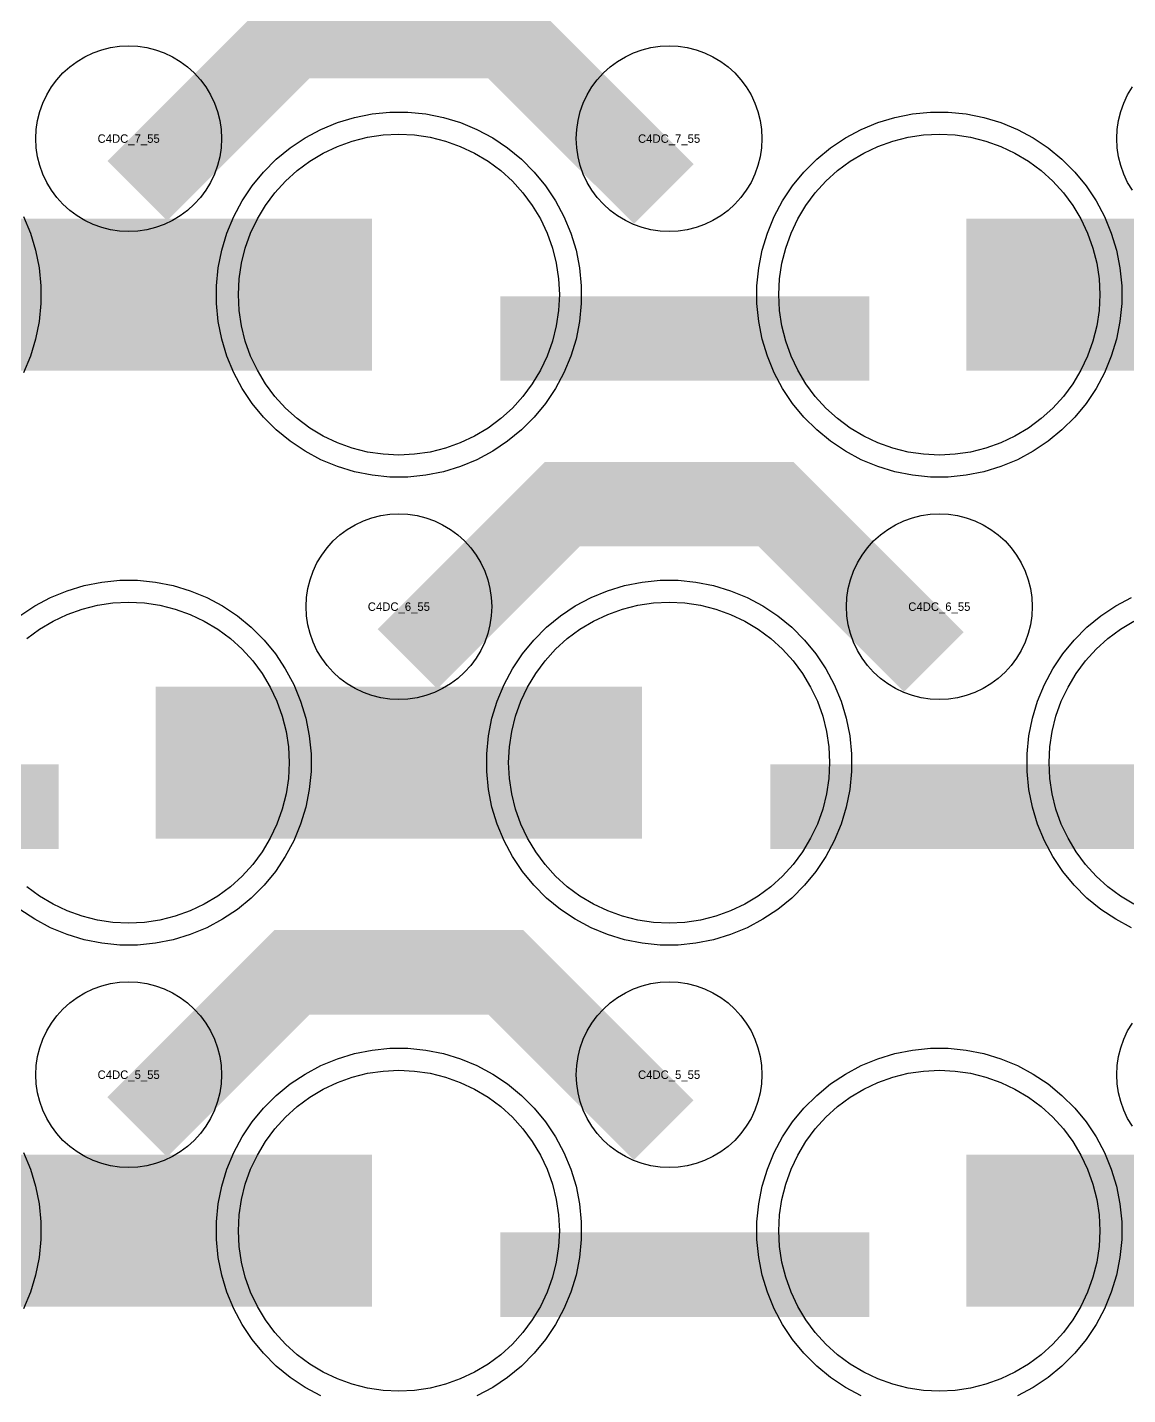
# Model space of a CAD drawing. Extents: x -11880 to 11880, y -14992 to 14992.
# Drawn here: x 5570 to 5895.8, y -14195.3 to -13790.5 of the extents above; entities that cross this region are included whole.
import ezdxf
from ezdxf.enums import TextEntityAlignment as Align

# ---------------------------------------------------------------- set-up
doc = ezdxf.new("R2010")
doc.units = 0
doc.header["$MEASUREMENT"] = 0
for name, color, linetype in [('GDS_775_DT_237', 138, 'CONTINUOUS'), ('RDL1_FS', 34, 'CONTINUOUS'), ('RDL_BS', 160, 'CONTINUOUS')]:
    doc.layers.add(name, color=color, linetype=linetype)

msp = doc.modelspace()

# ---------------------------------------------------------------- linework, layer by layer
at = {"layer": 'RDL1_FS', "color": 241, "true_color": 0xf7abae}
for points in [[(5680, -13917.124), (5675.343, -13916.895), (5670.732, -13916.211), (5666.209, -13915.079), (5661.819, -13913.507), (5657.605, -13911.515), (5653.605, -13909.117), (5649.86, -13906.339), (5646.406, -13903.209), (5643.276, -13899.755), (5640.498, -13896.01), (5638.1, -13892.01), (5636.108, -13887.796), (5634.536, -13883.406), (5633.404, -13878.883), (5632.72, -13874.272), (5632.491, -13869.615), (5632.72, -13864.958), (5633.404, -13860.347), (5634.536, -13855.824), (5636.108, -13851.434), (5638.1, -13847.22), (5640.498, -13843.22), (5643.276, -13839.475), (5646.406, -13836.021), (5649.86, -13832.891), (5653.605, -13830.113), (5657.605, -13827.715), (5661.819, -13825.723), (5666.209, -13824.151), (5670.732, -13823.019), (5675.343, -13822.335), (5680, -13822.106), (5684.657, -13822.335), (5689.268, -13823.019), (5693.791, -13824.151), (5698.181, -13825.723), (5702.395, -13827.715), (5706.395, -13830.113), (5710.14, -13832.891), (5713.594, -13836.021), (5716.724, -13839.475), (5719.502, -13843.22), (5721.9, -13847.22), (5723.892, -13851.434), (5725.464, -13855.824), (5726.596, -13860.347), (5727.28, -13864.958), (5727.509, -13869.615), (5727.28, -13874.272), (5726.596, -13878.883), (5725.464, -13883.406), (5723.892, -13887.796), (5721.9, -13892.01), (5719.502, -13896.01), (5716.724, -13899.755), (5713.594, -13903.209), (5710.14, -13906.339), (5706.395, -13909.117), (5702.395, -13911.515), (5698.181, -13913.507), (5693.791, -13915.079), (5689.268, -13916.211), (5684.657, -13916.895)], [(5840, -13917.124), (5835.343, -13916.895), (5830.732, -13916.211), (5826.209, -13915.079), (5821.819, -13913.507), (5817.605, -13911.515), (5813.605, -13909.117), (5809.86, -13906.339), (5806.406, -13903.209), (5803.276, -13899.755), (5800.498, -13896.01), (5798.1, -13892.01), (5796.108, -13887.796), (5794.536, -13883.406), (5793.404, -13878.883), (5792.72, -13874.272), (5792.491, -13869.615), (5792.72, -13864.958), (5793.404, -13860.347), (5794.536, -13855.824), (5796.108, -13851.434), (5798.1, -13847.22), (5800.498, -13843.22), (5803.276, -13839.475), (5806.406, -13836.021), (5809.86, -13832.891), (5813.605, -13830.113), (5817.605, -13827.715), (5821.819, -13825.723), (5826.209, -13824.151), (5830.732, -13823.019), (5835.343, -13822.335), (5840, -13822.106), (5844.657, -13822.335), (5849.268, -13823.019), (5853.791, -13824.151), (5858.181, -13825.723), (5862.395, -13827.715), (5866.395, -13830.113), (5870.14, -13832.891), (5873.594, -13836.021), (5876.724, -13839.475), (5879.502, -13843.22), (5881.9, -13847.22), (5883.892, -13851.434), (5885.464, -13855.824), (5886.596, -13860.347), (5887.28, -13864.958), (5887.509, -13869.615), (5887.28, -13874.272), (5886.596, -13878.883), (5885.464, -13883.406), (5883.892, -13887.796), (5881.9, -13892.01), (5879.502, -13896.01), (5876.724, -13899.755), (5873.594, -13903.209), (5870.14, -13906.339), (5866.395, -13909.117), (5862.395, -13911.515), (5858.181, -13913.507), (5853.791, -13915.079), (5849.268, -13916.211), (5844.657, -13916.895)], [(5760, -14055.689), (5755.343, -14055.46), (5750.732, -14054.776), (5746.209, -14053.644), (5741.819, -14052.072), (5737.605, -14050.08), (5733.605, -14047.682), (5729.86, -14044.904), (5726.406, -14041.774), (5723.276, -14038.32), (5720.498, -14034.575), (5718.1, -14030.575), (5716.108, -14026.361), (5714.536, -14021.971), (5713.404, -14017.448), (5712.72, -14012.837), (5712.491, -14008.18), (5712.72, -14003.523), (5713.404, -13998.912), (5714.536, -13994.389), (5716.108, -13989.999), (5718.1, -13985.785), (5720.498, -13981.785), (5723.276, -13978.04), (5726.406, -13974.586), (5729.86, -13971.456), (5733.605, -13968.678), (5737.605, -13966.28), (5741.819, -13964.288), (5746.209, -13962.716), (5750.732, -13961.584), (5755.343, -13960.9), (5760, -13960.671), (5764.657, -13960.9), (5769.268, -13961.584), (5773.791, -13962.716), (5778.181, -13964.288), (5782.395, -13966.28), (5786.395, -13968.678), (5790.14, -13971.456), (5793.594, -13974.586), (5796.724, -13978.04), (5799.502, -13981.785), (5801.9, -13985.785), (5803.892, -13989.999), (5805.464, -13994.389), (5806.596, -13998.912), (5807.28, -14003.523), (5807.509, -14008.18), (5807.28, -14012.837), (5806.596, -14017.448), (5805.464, -14021.971), (5803.892, -14026.361), (5801.9, -14030.575), (5799.502, -14034.575), (5796.724, -14038.32), (5793.594, -14041.774), (5790.14, -14044.904), (5786.395, -14047.682), (5782.395, -14050.08), (5778.181, -14052.072), (5773.791, -14053.644), (5769.268, -14054.776), (5764.657, -14055.46)], [(5680, -14194.254), (5675.343, -14194.025), (5670.732, -14193.341), (5666.209, -14192.209), (5661.819, -14190.637), (5657.605, -14188.645), (5653.605, -14186.247), (5649.86, -14183.469), (5646.406, -14180.339), (5643.276, -14176.885), (5640.498, -14173.14), (5638.1, -14169.14), (5636.108, -14164.926), (5634.536, -14160.536), (5633.404, -14156.013), (5632.72, -14151.402), (5632.491, -14146.745), (5632.72, -14142.088), (5633.404, -14137.477), (5634.536, -14132.954), (5636.108, -14128.564), (5638.1, -14124.35), (5640.498, -14120.35), (5643.276, -14116.605), (5646.406, -14113.151), (5649.86, -14110.021), (5653.605, -14107.243), (5657.605, -14104.845), (5661.819, -14102.853), (5666.209, -14101.281), (5670.732, -14100.149), (5675.343, -14099.465), (5680, -14099.236), (5684.657, -14099.465), (5689.268, -14100.149), (5693.791, -14101.281), (5698.181, -14102.853), (5702.395, -14104.845), (5706.395, -14107.243), (5710.14, -14110.021), (5713.594, -14113.151), (5716.724, -14116.605), (5719.502, -14120.35), (5721.9, -14124.35), (5723.892, -14128.564), (5725.464, -14132.954), (5726.596, -14137.477), (5727.28, -14142.088), (5727.509, -14146.745), (5727.28, -14151.402), (5726.596, -14156.013), (5725.464, -14160.536), (5723.892, -14164.926), (5721.9, -14169.14), (5719.502, -14173.14), (5716.724, -14176.885), (5713.594, -14180.339), (5710.14, -14183.469), (5706.395, -14186.247), (5702.395, -14188.645), (5698.181, -14190.637), (5693.791, -14192.209), (5689.268, -14193.341), (5684.657, -14194.025)], [(5840, -14194.254), (5835.343, -14194.025), (5830.732, -14193.341), (5826.209, -14192.209), (5821.819, -14190.637), (5817.605, -14188.645), (5813.605, -14186.247), (5809.86, -14183.469), (5806.406, -14180.339), (5803.276, -14176.885), (5800.498, -14173.14), (5798.1, -14169.14), (5796.108, -14164.926), (5794.536, -14160.536), (5793.404, -14156.013), (5792.72, -14151.402), (5792.491, -14146.745), (5792.72, -14142.088), (5793.404, -14137.477), (5794.536, -14132.954), (5796.108, -14128.564), (5798.1, -14124.35), (5800.498, -14120.35), (5803.276, -14116.605), (5806.406, -14113.151), (5809.86, -14110.021), (5813.605, -14107.243), (5817.605, -14104.845), (5821.819, -14102.853), (5826.209, -14101.281), (5830.732, -14100.149), (5835.343, -14099.465), (5840, -14099.236), (5844.657, -14099.465), (5849.268, -14100.149), (5853.791, -14101.281), (5858.181, -14102.853), (5862.395, -14104.845), (5866.395, -14107.243), (5870.14, -14110.021), (5873.594, -14113.151), (5876.724, -14116.605), (5879.502, -14120.35), (5881.9, -14124.35), (5883.892, -14128.564), (5885.464, -14132.954), (5886.596, -14137.477), (5887.28, -14142.088), (5887.509, -14146.745), (5887.28, -14151.402), (5886.596, -14156.013), (5885.464, -14160.536), (5883.892, -14164.926), (5881.9, -14169.14), (5879.502, -14173.14), (5876.724, -14176.885), (5873.594, -14180.339), (5870.14, -14183.469), (5866.395, -14186.247), (5862.395, -14188.645), (5858.181, -14190.637), (5853.791, -14192.209), (5849.268, -14193.341), (5844.657, -14194.025)]]:
    msp.add_lwpolyline(points, close=True, dxfattribs=at)
for points in [[(5528.002, -13869.615, 45, 45, 0), (5600.002, -13869.615, 45, 45, 0)], [(5600.002, -13869.615, 45, 45, 0), (5672.002, -13869.615, 45, 45, 0)], [(5848.002, -13869.615, 45, 45, 0), (5920.002, -13869.615, 45, 45, 0)], [(5608.002, -14008.18, 45, 45, 0), (5680.002, -14008.18, 45, 45, 0)], [(5680.002, -14008.18, 45, 45, 0), (5752.002, -14008.18, 45, 45, 0)], [(5528.002, -14146.745, 45, 45, 0), (5600.002, -14146.745, 45, 45, 0)], [(5600.002, -14146.745, 45, 45, 0), (5672.002, -14146.745, 45, 45, 0)], [(5848.002, -14146.745, 45, 45, 0), (5920.002, -14146.745, 45, 45, 0)]]:
    msp.add_lwpolyline(points, format="xyseb", dxfattribs=at)
for points in [[(5569.86, -13971.456), (5573.605, -13968.678), (5577.605, -13966.28), (5581.819, -13964.288), (5586.209, -13962.716), (5590.732, -13961.584), (5595.343, -13960.9), (5600, -13960.671), (5604.657, -13960.9), (5609.268, -13961.584), (5613.791, -13962.716), (5618.181, -13964.288), (5622.395, -13966.28), (5626.395, -13968.678), (5630.14, -13971.456), (5633.594, -13974.586), (5636.724, -13978.04), (5639.502, -13981.785), (5641.9, -13985.785), (5643.892, -13989.999), (5645.464, -13994.389), (5646.596, -13998.912), (5647.28, -14003.523), (5647.509, -14008.18), (5647.28, -14012.837), (5646.596, -14017.448), (5645.464, -14021.971), (5643.892, -14026.361), (5641.9, -14030.575), (5639.502, -14034.575), (5636.724, -14038.32), (5633.594, -14041.774), (5630.14, -14044.904), (5626.395, -14047.682), (5622.395, -14050.08), (5618.181, -14052.072), (5613.791, -14053.644), (5609.268, -14054.776), (5604.657, -14055.46), (5600, -14055.689), (5595.343, -14055.46), (5590.732, -14054.776), (5586.209, -14053.644), (5581.819, -14052.072), (5577.605, -14050.08), (5573.605, -14047.682), (5569.86, -14044.904)], [(5897.605, -14050.08), (5893.605, -14047.682), (5889.86, -14044.904), (5886.406, -14041.774), (5883.276, -14038.32), (5880.498, -14034.575), (5878.1, -14030.575), (5876.108, -14026.361), (5874.536, -14021.971), (5873.404, -14017.448), (5872.72, -14012.837), (5872.491, -14008.18), (5872.72, -14003.523), (5873.404, -13998.912), (5874.536, -13994.389), (5876.108, -13989.999), (5878.1, -13985.785), (5880.498, -13981.785), (5883.276, -13978.04), (5886.406, -13974.586), (5889.86, -13971.456), (5893.605, -13968.678), (5897.605, -13966.28)]]:
    msp.add_lwpolyline(points, dxfattribs=at)
at = {"layer": 'RDL_BS'}
for points in [[(5602.562, -13838.929, 25, 25, 0), (5648.377, -13793.114, 25, 25, 0), (5681.93, -13793.114, 25, 25, 0)], [(5758.401, -13839.828, 25, 25, 0), (5711.687, -13793.114, 25, 25, 0), (5681.929, -13793.114, 25, 25, 0)], [(5682.562, -13977.494, 25, 25, 0), (5728.377, -13931.679, 25, 25, 0), (5761.93, -13931.679, 25, 25, 0)], [(5838.401, -13978.393, 25, 25, 0), (5791.687, -13931.679, 25, 25, 0), (5761.929, -13931.679, 25, 25, 0)], [(5602.562, -14116.059, 25, 25, 0), (5648.377, -14070.244, 25, 25, 0), (5681.93, -14070.244, 25, 25, 0)], [(5758.401, -14116.958, 25, 25, 0), (5711.687, -14070.244, 25, 25, 0), (5681.929, -14070.244, 25, 25, 0)]]:
    msp.add_lwpolyline(points, format="xyseb", dxfattribs=at)
for points in [[(5600, -13850.921), (5597.307, -13850.789), (5594.635, -13850.393), (5592.016, -13849.736), (5589.481, -13848.829), (5587.044, -13847.677), (5584.72, -13846.284), (5582.557, -13844.681), (5580.558, -13842.869), (5578.746, -13840.87), (5577.143, -13838.707), (5575.75, -13836.383), (5574.598, -13833.946), (5573.691, -13831.411), (5573.034, -13828.792), (5572.638, -13826.12), (5572.506, -13823.427), (5572.638, -13820.734), (5573.034, -13818.062), (5573.691, -13815.443), (5574.598, -13812.908), (5575.75, -13810.471), (5577.143, -13808.147), (5578.746, -13805.984), (5580.558, -13803.985), (5582.557, -13802.173), (5584.72, -13800.57), (5587.044, -13799.177), (5589.481, -13798.025), (5592.016, -13797.118), (5594.635, -13796.461), (5597.307, -13796.065), (5600, -13795.933), (5602.693, -13796.065), (5605.365, -13796.461), (5607.984, -13797.118), (5610.519, -13798.025), (5612.956, -13799.177), (5615.28, -13800.57), (5617.443, -13802.173), (5619.442, -13803.985), (5621.254, -13805.984), (5622.857, -13808.147), (5624.25, -13810.471), (5625.402, -13812.908), (5626.309, -13815.443), (5626.966, -13818.062), (5627.362, -13820.734), (5627.494, -13823.427), (5627.362, -13826.12), (5626.966, -13828.792), (5626.309, -13831.411), (5625.402, -13833.946), (5624.25, -13836.383), (5622.857, -13838.707), (5621.254, -13840.87), (5619.442, -13842.869), (5617.443, -13844.681), (5615.28, -13846.284), (5612.956, -13847.677), (5610.519, -13848.829), (5607.984, -13849.736), (5605.365, -13850.393), (5602.693, -13850.789)], [(5760, -13850.921), (5757.307, -13850.789), (5754.635, -13850.393), (5752.016, -13849.736), (5749.481, -13848.829), (5747.044, -13847.677), (5744.72, -13846.284), (5742.557, -13844.681), (5740.558, -13842.869), (5738.746, -13840.87), (5737.143, -13838.707), (5735.75, -13836.383), (5734.598, -13833.946), (5733.691, -13831.411), (5733.034, -13828.792), (5732.638, -13826.12), (5732.506, -13823.427), (5732.638, -13820.734), (5733.034, -13818.062), (5733.691, -13815.443), (5734.598, -13812.908), (5735.75, -13810.471), (5737.143, -13808.147), (5738.746, -13805.984), (5740.558, -13803.985), (5742.557, -13802.173), (5744.72, -13800.57), (5747.044, -13799.177), (5749.481, -13798.025), (5752.016, -13797.118), (5754.635, -13796.461), (5757.307, -13796.065), (5760, -13795.933), (5762.693, -13796.065), (5765.365, -13796.461), (5767.984, -13797.118), (5770.519, -13798.025), (5772.956, -13799.177), (5775.28, -13800.57), (5777.443, -13802.173), (5779.442, -13803.985), (5781.254, -13805.984), (5782.857, -13808.147), (5784.25, -13810.471), (5785.402, -13812.908), (5786.309, -13815.443), (5786.966, -13818.062), (5787.362, -13820.734), (5787.494, -13823.427), (5787.362, -13826.12), (5786.966, -13828.792), (5786.309, -13831.411), (5785.402, -13833.946), (5784.25, -13836.383), (5782.857, -13838.707), (5781.254, -13840.87), (5779.442, -13842.869), (5777.443, -13844.681), (5775.28, -13846.284), (5772.956, -13847.677), (5770.519, -13848.829), (5767.984, -13849.736), (5765.365, -13850.393), (5762.693, -13850.789)], [(5680, -13989.486), (5677.307, -13989.354), (5674.635, -13988.958), (5672.016, -13988.301), (5669.481, -13987.394), (5667.044, -13986.242), (5664.72, -13984.849), (5662.557, -13983.246), (5660.558, -13981.434), (5658.746, -13979.435), (5657.143, -13977.272), (5655.75, -13974.948), (5654.598, -13972.511), (5653.691, -13969.976), (5653.034, -13967.357), (5652.638, -13964.685), (5652.506, -13961.992), (5652.638, -13959.299), (5653.034, -13956.627), (5653.691, -13954.008), (5654.598, -13951.473), (5655.75, -13949.036), (5657.143, -13946.712), (5658.746, -13944.549), (5660.558, -13942.55), (5662.557, -13940.738), (5664.72, -13939.135), (5667.044, -13937.742), (5669.481, -13936.59), (5672.016, -13935.683), (5674.635, -13935.026), (5677.307, -13934.63), (5680, -13934.498), (5682.693, -13934.63), (5685.365, -13935.026), (5687.984, -13935.683), (5690.519, -13936.59), (5692.956, -13937.742), (5695.28, -13939.135), (5697.443, -13940.738), (5699.442, -13942.55), (5701.254, -13944.549), (5702.857, -13946.712), (5704.25, -13949.036), (5705.402, -13951.473), (5706.309, -13954.008), (5706.966, -13956.627), (5707.362, -13959.299), (5707.494, -13961.992), (5707.362, -13964.685), (5706.966, -13967.357), (5706.309, -13969.976), (5705.402, -13972.511), (5704.25, -13974.948), (5702.857, -13977.272), (5701.254, -13979.435), (5699.442, -13981.434), (5697.443, -13983.246), (5695.28, -13984.849), (5692.956, -13986.242), (5690.519, -13987.394), (5687.984, -13988.301), (5685.365, -13988.958), (5682.693, -13989.354)], [(5840, -13989.486), (5837.307, -13989.354), (5834.635, -13988.958), (5832.016, -13988.301), (5829.481, -13987.394), (5827.044, -13986.242), (5824.72, -13984.849), (5822.557, -13983.246), (5820.558, -13981.434), (5818.746, -13979.435), (5817.143, -13977.272), (5815.75, -13974.948), (5814.598, -13972.511), (5813.691, -13969.976), (5813.034, -13967.357), (5812.638, -13964.685), (5812.506, -13961.992), (5812.638, -13959.299), (5813.034, -13956.627), (5813.691, -13954.008), (5814.598, -13951.473), (5815.75, -13949.036), (5817.143, -13946.712), (5818.746, -13944.549), (5820.558, -13942.55), (5822.557, -13940.738), (5824.72, -13939.135), (5827.044, -13937.742), (5829.481, -13936.59), (5832.016, -13935.683), (5834.635, -13935.026), (5837.307, -13934.63), (5840, -13934.498), (5842.693, -13934.63), (5845.365, -13935.026), (5847.984, -13935.683), (5850.519, -13936.59), (5852.956, -13937.742), (5855.28, -13939.135), (5857.443, -13940.738), (5859.442, -13942.55), (5861.254, -13944.549), (5862.857, -13946.712), (5864.25, -13949.036), (5865.402, -13951.473), (5866.309, -13954.008), (5866.966, -13956.627), (5867.362, -13959.299), (5867.494, -13961.992), (5867.362, -13964.685), (5866.966, -13967.357), (5866.309, -13969.976), (5865.402, -13972.511), (5864.25, -13974.948), (5862.857, -13977.272), (5861.254, -13979.435), (5859.442, -13981.434), (5857.443, -13983.246), (5855.28, -13984.849), (5852.956, -13986.242), (5850.519, -13987.394), (5847.984, -13988.301), (5845.365, -13988.958), (5842.693, -13989.354)], [(5600, -14128.051), (5597.307, -14127.919), (5594.635, -14127.523), (5592.016, -14126.866), (5589.481, -14125.959), (5587.044, -14124.807), (5584.72, -14123.414), (5582.557, -14121.811), (5580.558, -14119.999), (5578.746, -14118), (5577.143, -14115.837), (5575.75, -14113.513), (5574.598, -14111.076), (5573.691, -14108.541), (5573.034, -14105.922), (5572.638, -14103.25), (5572.506, -14100.557), (5572.638, -14097.864), (5573.034, -14095.192), (5573.691, -14092.573), (5574.598, -14090.038), (5575.75, -14087.601), (5577.143, -14085.277), (5578.746, -14083.114), (5580.558, -14081.115), (5582.557, -14079.303), (5584.72, -14077.7), (5587.044, -14076.307), (5589.481, -14075.155), (5592.016, -14074.248), (5594.635, -14073.591), (5597.307, -14073.195), (5600, -14073.063), (5602.693, -14073.195), (5605.365, -14073.591), (5607.984, -14074.248), (5610.519, -14075.155), (5612.956, -14076.307), (5615.28, -14077.7), (5617.443, -14079.303), (5619.442, -14081.115), (5621.254, -14083.114), (5622.857, -14085.277), (5624.25, -14087.601), (5625.402, -14090.038), (5626.309, -14092.573), (5626.966, -14095.192), (5627.362, -14097.864), (5627.494, -14100.557), (5627.362, -14103.25), (5626.966, -14105.922), (5626.309, -14108.541), (5625.402, -14111.076), (5624.25, -14113.513), (5622.857, -14115.837), (5621.254, -14118), (5619.442, -14119.999), (5617.443, -14121.811), (5615.28, -14123.414), (5612.956, -14124.807), (5610.519, -14125.959), (5607.984, -14126.866), (5605.365, -14127.523), (5602.693, -14127.919)], [(5760, -14128.051), (5757.307, -14127.919), (5754.635, -14127.523), (5752.016, -14126.866), (5749.481, -14125.959), (5747.044, -14124.807), (5744.72, -14123.414), (5742.557, -14121.811), (5740.558, -14119.999), (5738.746, -14118), (5737.143, -14115.837), (5735.75, -14113.513), (5734.598, -14111.076), (5733.691, -14108.541), (5733.034, -14105.922), (5732.638, -14103.25), (5732.506, -14100.557), (5732.638, -14097.864), (5733.034, -14095.192), (5733.691, -14092.573), (5734.598, -14090.038), (5735.75, -14087.601), (5737.143, -14085.277), (5738.746, -14083.114), (5740.558, -14081.115), (5742.557, -14079.303), (5744.72, -14077.7), (5747.044, -14076.307), (5749.481, -14075.155), (5752.016, -14074.248), (5754.635, -14073.591), (5757.307, -14073.195), (5760, -14073.063), (5762.693, -14073.195), (5765.365, -14073.591), (5767.984, -14074.248), (5770.519, -14075.155), (5772.956, -14076.307), (5775.28, -14077.7), (5777.443, -14079.303), (5779.442, -14081.115), (5781.254, -14083.114), (5782.857, -14085.277), (5784.25, -14087.601), (5785.402, -14090.038), (5786.309, -14092.573), (5786.966, -14095.192), (5787.362, -14097.864), (5787.494, -14100.557), (5787.362, -14103.25), (5786.966, -14105.922), (5786.309, -14108.541), (5785.402, -14111.076), (5784.25, -14113.513), (5782.857, -14115.837), (5781.254, -14118), (5779.442, -14119.999), (5777.443, -14121.811), (5775.28, -14123.414), (5772.956, -14124.807), (5770.519, -14125.959), (5767.984, -14126.866), (5765.365, -14127.523), (5762.693, -14127.919)]]:
    msp.add_lwpolyline(points, close=True, dxfattribs=at)
for points in [[(5897.143, -13838.707), (5895.75, -13836.383), (5894.598, -13833.946), (5893.691, -13831.411), (5893.034, -13828.792), (5892.638, -13826.12), (5892.506, -13823.427), (5892.638, -13820.734), (5893.034, -13818.062), (5893.691, -13815.443), (5894.598, -13812.908), (5895.75, -13810.471), (5897.143, -13808.147)], [(5897.143, -14115.837), (5895.75, -14113.513), (5894.598, -14111.076), (5893.691, -14108.541), (5893.034, -14105.922), (5892.638, -14103.25), (5892.506, -14100.557), (5892.638, -14097.864), (5893.034, -14095.192), (5893.691, -14092.573), (5894.598, -14090.038), (5895.75, -14087.601), (5897.143, -14085.277)]]:
    msp.add_lwpolyline(points, dxfattribs=at)
at = {"layer": 'RDL_BS', "color": 241, "true_color": 0xf7abae}
for points in [[(5677.356, -13923.615), (5672.062, -13923.098), (5666.835, -13922.052), (5661.795, -13920.521), (5656.885, -13918.49), (5652.223, -13915.998), (5647.809, -13913.051), (5643.708, -13909.689), (5639.926, -13905.907), (5636.564, -13901.806), (5633.617, -13897.392), (5631.125, -13892.73), (5629.094, -13887.82), (5627.563, -13882.78), (5626.517, -13877.553), (5626, -13872.259), (5626, -13866.971), (5626.517, -13861.677), (5627.563, -13856.45), (5629.094, -13851.41), (5631.125, -13846.5), (5633.617, -13841.838), (5636.564, -13837.424), (5639.926, -13833.323), (5643.708, -13829.541), (5647.809, -13826.179), (5652.223, -13823.232), (5656.885, -13820.74), (5661.795, -13818.709), (5666.835, -13817.178), (5672.062, -13816.132), (5677.356, -13815.615), (5682.644, -13815.615), (5687.938, -13816.132), (5693.165, -13817.178), (5698.205, -13818.709), (5703.115, -13820.74), (5707.777, -13823.232), (5712.191, -13826.179), (5716.292, -13829.541), (5720.074, -13833.323), (5723.436, -13837.424), (5726.383, -13841.838), (5728.875, -13846.5), (5730.906, -13851.41), (5732.437, -13856.45), (5733.483, -13861.677), (5734, -13866.971), (5734, -13872.259), (5733.483, -13877.553), (5732.437, -13882.78), (5730.906, -13887.82), (5728.875, -13892.73), (5726.383, -13897.392), (5723.436, -13901.806), (5720.074, -13905.907), (5716.292, -13909.689), (5712.191, -13913.051), (5707.777, -13915.998), (5703.115, -13918.49), (5698.205, -13920.521), (5693.165, -13922.052), (5687.938, -13923.098), (5682.644, -13923.615)], [(5837.356, -13923.615), (5832.062, -13923.098), (5826.835, -13922.052), (5821.795, -13920.521), (5816.885, -13918.49), (5812.223, -13915.998), (5807.809, -13913.051), (5803.708, -13909.689), (5799.926, -13905.907), (5796.564, -13901.806), (5793.617, -13897.392), (5791.125, -13892.73), (5789.094, -13887.82), (5787.563, -13882.78), (5786.517, -13877.553), (5786, -13872.259), (5786, -13866.971), (5786.517, -13861.677), (5787.563, -13856.45), (5789.094, -13851.41), (5791.125, -13846.5), (5793.617, -13841.838), (5796.564, -13837.424), (5799.926, -13833.323), (5803.708, -13829.541), (5807.809, -13826.179), (5812.223, -13823.232), (5816.885, -13820.74), (5821.795, -13818.709), (5826.835, -13817.178), (5832.062, -13816.132), (5837.356, -13815.615), (5842.644, -13815.615), (5847.938, -13816.132), (5853.165, -13817.178), (5858.205, -13818.709), (5863.115, -13820.74), (5867.777, -13823.232), (5872.191, -13826.179), (5876.292, -13829.541), (5880.074, -13833.323), (5883.436, -13837.424), (5886.383, -13841.838), (5888.875, -13846.5), (5890.906, -13851.41), (5892.437, -13856.45), (5893.483, -13861.677), (5894, -13866.971), (5894, -13872.259), (5893.483, -13877.553), (5892.437, -13882.78), (5890.906, -13887.82), (5888.875, -13892.73), (5886.383, -13897.392), (5883.436, -13901.806), (5880.074, -13905.907), (5876.292, -13909.689), (5872.191, -13913.051), (5867.777, -13915.998), (5863.115, -13918.49), (5858.205, -13920.521), (5853.165, -13922.052), (5847.938, -13923.098), (5842.644, -13923.615)], [(5757.356, -14062.18), (5752.062, -14061.663), (5746.835, -14060.617), (5741.795, -14059.086), (5736.885, -14057.055), (5732.223, -14054.563), (5727.809, -14051.616), (5723.708, -14048.254), (5719.926, -14044.472), (5716.564, -14040.371), (5713.617, -14035.957), (5711.125, -14031.295), (5709.094, -14026.385), (5707.563, -14021.345), (5706.517, -14016.118), (5706, -14010.824), (5706, -14005.536), (5706.517, -14000.242), (5707.563, -13995.015), (5709.094, -13989.975), (5711.125, -13985.065), (5713.617, -13980.403), (5716.564, -13975.989), (5719.926, -13971.888), (5723.708, -13968.106), (5727.809, -13964.744), (5732.223, -13961.797), (5736.885, -13959.305), (5741.795, -13957.274), (5746.835, -13955.743), (5752.062, -13954.697), (5757.356, -13954.18), (5762.644, -13954.18), (5767.938, -13954.697), (5773.165, -13955.743), (5778.205, -13957.274), (5783.115, -13959.305), (5787.777, -13961.797), (5792.191, -13964.744), (5796.292, -13968.106), (5800.074, -13971.888), (5803.436, -13975.989), (5806.383, -13980.403), (5808.875, -13985.065), (5810.906, -13989.975), (5812.437, -13995.015), (5813.483, -14000.242), (5814, -14005.536), (5814, -14010.824), (5813.483, -14016.118), (5812.437, -14021.345), (5810.906, -14026.385), (5808.875, -14031.295), (5806.383, -14035.957), (5803.436, -14040.371), (5800.074, -14044.472), (5796.292, -14048.254), (5792.191, -14051.616), (5787.777, -14054.563), (5783.115, -14057.055), (5778.205, -14059.086), (5773.165, -14060.617), (5767.938, -14061.663), (5762.644, -14062.18)]]:
    msp.add_lwpolyline(points, close=True, dxfattribs=at)
for points in [[(5568.875, -13846.5), (5570.906, -13851.41), (5572.437, -13856.45), (5573.483, -13861.677), (5574, -13866.971), (5574, -13872.259), (5573.483, -13877.553), (5572.437, -13882.78), (5570.906, -13887.82), (5568.875, -13892.73)], [(5567.809, -13964.744), (5572.223, -13961.797), (5576.885, -13959.305), (5581.795, -13957.274), (5586.835, -13955.743), (5592.062, -13954.697), (5597.356, -13954.18), (5602.644, -13954.18), (5607.938, -13954.697), (5613.165, -13955.743), (5618.205, -13957.274), (5623.115, -13959.305), (5627.777, -13961.797), (5632.191, -13964.744), (5636.292, -13968.106), (5640.074, -13971.888), (5643.436, -13975.989), (5646.383, -13980.403), (5648.875, -13985.065), (5650.906, -13989.975), (5652.437, -13995.015), (5653.483, -14000.242), (5654, -14005.536), (5654, -14010.824), (5653.483, -14016.118), (5652.437, -14021.345), (5650.906, -14026.385), (5648.875, -14031.295), (5646.383, -14035.957), (5643.436, -14040.371), (5640.074, -14044.472), (5636.292, -14048.254), (5632.191, -14051.616), (5627.777, -14054.563), (5623.115, -14057.055), (5618.205, -14059.086), (5613.165, -14060.617), (5607.938, -14061.663), (5602.644, -14062.18), (5597.356, -14062.18), (5592.062, -14061.663), (5586.835, -14060.617), (5581.795, -14059.086), (5576.885, -14057.055), (5572.223, -14054.563), (5567.809, -14051.616)], [(5896.885, -14057.055), (5892.223, -14054.563), (5887.809, -14051.616), (5883.708, -14048.254), (5879.926, -14044.472), (5876.564, -14040.371), (5873.617, -14035.957), (5871.125, -14031.295), (5869.094, -14026.385), (5867.563, -14021.345), (5866.517, -14016.118), (5866, -14010.824), (5866, -14005.536), (5866.517, -14000.242), (5867.563, -13995.015), (5869.094, -13989.975), (5871.125, -13985.065), (5873.617, -13980.403), (5876.564, -13975.989), (5879.926, -13971.888), (5883.708, -13968.106), (5887.809, -13964.744), (5892.223, -13961.797), (5896.885, -13959.305)], [(5656.885, -14195.62), (5652.223, -14193.128), (5647.809, -14190.181), (5643.708, -14186.819), (5639.926, -14183.037), (5636.564, -14178.936), (5633.617, -14174.522), (5631.125, -14169.86), (5629.094, -14164.95), (5627.563, -14159.91), (5626.517, -14154.683), (5626, -14149.389), (5626, -14144.101), (5626.517, -14138.807), (5627.563, -14133.58), (5629.094, -14128.54), (5631.125, -14123.63), (5633.617, -14118.968), (5636.564, -14114.554), (5639.926, -14110.453), (5643.708, -14106.671), (5647.809, -14103.309), (5652.223, -14100.362), (5656.885, -14097.87), (5661.795, -14095.839), (5666.835, -14094.308), (5672.062, -14093.262), (5677.356, -14092.745), (5682.644, -14092.745), (5687.938, -14093.262), (5693.165, -14094.308), (5698.205, -14095.839), (5703.115, -14097.87), (5707.777, -14100.362), (5712.191, -14103.309), (5716.292, -14106.671), (5720.074, -14110.453), (5723.436, -14114.554), (5726.383, -14118.968), (5728.875, -14123.63), (5730.906, -14128.54), (5732.437, -14133.58), (5733.483, -14138.807), (5734, -14144.101), (5734, -14149.389), (5733.483, -14154.683), (5732.437, -14159.91), (5730.906, -14164.95), (5728.875, -14169.86), (5726.383, -14174.522), (5723.436, -14178.936), (5720.074, -14183.037), (5716.292, -14186.819), (5712.191, -14190.181), (5707.777, -14193.128), (5703.115, -14195.62)], [(5816.885, -14195.62), (5812.223, -14193.128), (5807.809, -14190.181), (5803.708, -14186.819), (5799.926, -14183.037), (5796.564, -14178.936), (5793.617, -14174.522), (5791.125, -14169.86), (5789.094, -14164.95), (5787.563, -14159.91), (5786.517, -14154.683), (5786, -14149.389), (5786, -14144.101), (5786.517, -14138.807), (5787.563, -14133.58), (5789.094, -14128.54), (5791.125, -14123.63), (5793.617, -14118.968), (5796.564, -14114.554), (5799.926, -14110.453), (5803.708, -14106.671), (5807.809, -14103.309), (5812.223, -14100.362), (5816.885, -14097.87), (5821.795, -14095.839), (5826.835, -14094.308), (5832.062, -14093.262), (5837.356, -14092.745), (5842.644, -14092.745), (5847.938, -14093.262), (5853.165, -14094.308), (5858.205, -14095.839), (5863.115, -14097.87), (5867.777, -14100.362), (5872.191, -14103.309), (5876.292, -14106.671), (5880.074, -14110.453), (5883.436, -14114.554), (5886.383, -14118.968), (5888.875, -14123.63), (5890.906, -14128.54), (5892.437, -14133.58), (5893.483, -14138.807), (5894, -14144.101), (5894, -14149.389), (5893.483, -14154.683), (5892.437, -14159.91), (5890.906, -14164.95), (5888.875, -14169.86), (5886.383, -14174.522), (5883.436, -14178.936), (5880.074, -14183.037), (5876.292, -14186.819), (5872.191, -14190.181), (5867.777, -14193.128), (5863.115, -14195.62)], [(5568.875, -14123.63), (5570.906, -14128.54), (5572.437, -14133.58), (5573.483, -14138.807), (5574, -14144.101), (5574, -14149.389), (5573.483, -14154.683), (5572.437, -14159.91), (5570.906, -14164.95), (5568.875, -14169.86)]]:
    msp.add_lwpolyline(points, dxfattribs=at)
for points in [[(5710.016, -13882.628, 25, 25, 0), (5819.281, -13882.628, 25, 25, 0)], [(5470.016, -14021.193, 25, 25, 0), (5579.281, -14021.193, 25, 25, 0)], [(5790.016, -14021.193, 25, 25, 0), (5899.281, -14021.193, 25, 25, 0)], [(5710.016, -14159.758, 25, 25, 0), (5819.281, -14159.758, 25, 25, 0)]]:
    msp.add_lwpolyline(points, format="xyseb", dxfattribs=at)

# ---------------------------------------------------------------- texts
at = {"layer": 'GDS_775_DT_237'}
for s, p in [('C4DC_7_55', (5600, -13823.427)), ('C4DC_7_55', (5600, -13823.427)), ('C4DC_7_55', (5760, -13823.427)), ('C4DC_7_55', (5760, -13823.427)), ('C4DC_6_55', (5680, -13961.992)), ('C4DC_6_55', (5680, -13961.992)), ('C4DC_6_55', (5840, -13961.992)), ('C4DC_6_55', (5840, -13961.992)), ('C4DC_5_55', (5600, -14100.557)), ('C4DC_5_55', (5600, -14100.557)), ('C4DC_5_55', (5760, -14100.557)), ('C4DC_5_55', (5760, -14100.557))]:
    msp.add_text(s, height=2.5, dxfattribs=at).set_placement(p, align=Align.MIDDLE_CENTER)

doc.saveas('drawing.dxf')
